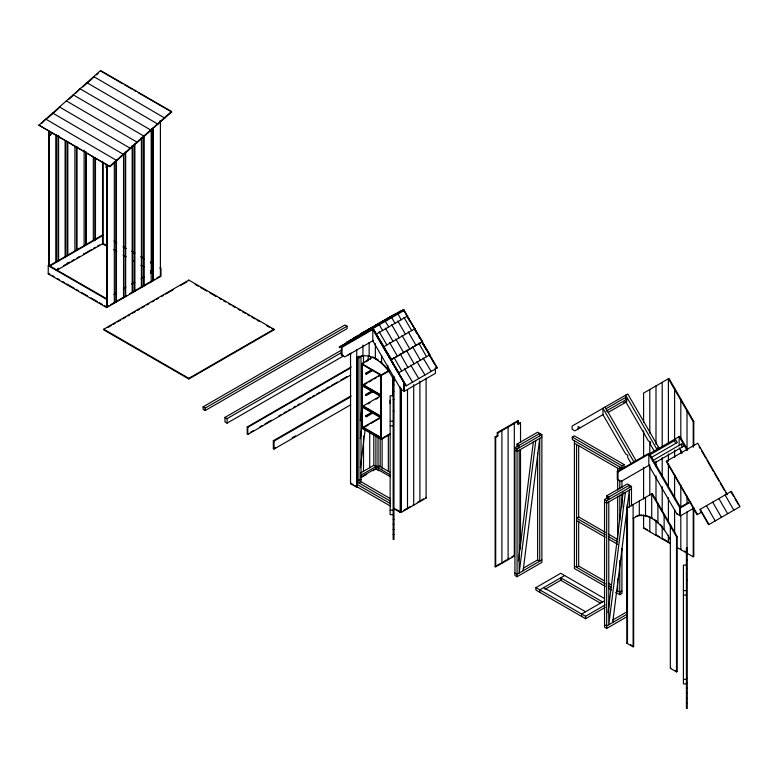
<?xml version="1.0" encoding="UTF-8"?>
<svg xmlns="http://www.w3.org/2000/svg" width="779" height="779" viewBox="0 0 779 779"><rect width="100%" height="100%" fill="white"/><g stroke="black" fill="none" stroke-linecap="round" stroke-linejoin="round"><path stroke-width="1.17" d="M390.152 403.678L390.152 400.289M360.326 420.65L361.836 408.615M367.873 360.473L368.477 355.652M360.336 438.733L361.846 426.688M370.307 359.285L370.609 356.879M360.356 467.741L365.195 429.229M518.415 560.977L533.362 441.81M535.796 440.632L519.184 573.032L519.184 450.223M523.128 570.754L539.74 438.353L539.74 561.162L537.617 559.935L523.196 568.261M608.019 612.713L623.122 492.347M625.401 492.367L608.788 624.768L608.788 501.958M612.732 622.489L629.354 490.088L629.354 507.11M38.95 125.185L100.588 70.529L171.487 111.465L171.643 112.01L110.005 166.667L38.95 125.185L110.005 166.667M41.667 123.452L45.795 119.109L116.85 160.591M47.655 118.135L58.785 108.271M69.058 99.157L72.486 96.129M75.914 93.09L80.042 88.748L151.097 130.229M82.759 87.014L93.032 77.91M96.46 74.872L98.164 73.353M49.379 135.059L49.944 135.39L52.651 132.985M109.849 166.122L171.487 111.465M369.227 329.936L368.847 329.235L378.964 324.015L382.596 330.51M384.816 320.675L388.799 326.927M368.847 329.235L372.401 327.832L403.795 309.691L407.427 316.186M395.002 323.353L391.37 316.858L387.455 318.484L387.845 319.215M401.204 319.77L397.572 313.275L397.592 314.054M372.927 328.514L339.683 347.726L339.284 347.035L350.657 340.462M407.797 315.914L376.384 334.094L372.469 327.813L383.774 346.752L372.469 327.803L403.795 309.691M386.871 344.961L379.149 331.718M393.074 341.377L385.352 328.134M399.276 337.794L391.555 324.561M405.479 334.22L397.757 320.977M411.692 330.637L403.96 317.394M406.307 314.385L414.788 328.845L406.872 315.729M391.594 359.499L375.868 333.87L391.194 359.742L422.608 341.591L406.881 315.962M397.407 356.159L389.617 342.585M403.61 352.575L395.82 339.001M409.812 349.002L402.022 335.428M416.015 345.418L408.225 331.844M391.194 359.742L422.608 341.591M398.614 372.829L383.385 346.898L398.614 372.829L430.037 354.679L418.781 336.177M401.721 371.038L393.989 357.434M407.923 367.454L400.192 353.851M414.126 363.871L406.395 350.277M420.329 360.297L412.597 346.694M426.532 356.714L418.8 343.111M159.841 120.979L160.98 120.979M48.24 265.688L48.804 265.357L107.229 299.087L106.665 299.418L48.24 265.688L48.24 273.877L106.665 307.608L160.98 276.253L160.98 268.064L159.841 268.064M49.944 266.019L103.12 235.316L102.555 234.985L49.379 265.688L49.379 131.427M48.24 273.877L48.804 273.546M57.179 269.368L58.591 268.551L58.026 268.229M63.654 265.629L65.679 264.461M66.39 264.052L69.837 262.065M71.863 260.897L73.888 259.719M77.024 257.907L79.049 256.739M86.245 252.591L84.122 253.818L83.548 253.487M87.258 252.007L91.309 249.66M93.334 248.491L95.466 247.264M97.492 246.096L99.517 244.927M56.195 270.586L103.12 243.496L106.275 245.317M114.435 293.625L116.529 292.417M123.822 288.201L125.906 286.993M132.167 283.39L134.251 282.183M141.554 277.967L143.638 276.769M150.931 272.553L153.015 271.345M113.968 294.55L116.052 293.342M123.345 289.136L125.429 287.928M131.69 284.316L134.816 282.514M141.077 278.901L144.203 277.09M150.454 273.478L153.59 271.676M108.748 305.748L106.665 306.955L104.561 305.738M110.715 304.608L126.48 295.514M129.606 293.702L135.858 290.1M136.344 289.817L138.37 288.649M138.993 288.288L146.569 283.907M147.328 283.468L154.632 279.262M156.715 278.054L159.841 276.253L160.406 276.574L160.406 121.31M103.753 329.215L188.839 280.099L273.916 329.215L273.916 329.877L188.839 378.993L103.753 329.877L103.753 329.215L188.839 378.341L273.916 329.215M107.95 327.453L111.105 325.632M113.208 324.415L115.302 323.207M117.405 321.99L120.56 320.169M122.663 318.962L125.808 317.141M127.912 315.923L130.015 314.716M132.109 313.499L135.264 311.678M137.367 310.47L139.47 309.253M141.564 308.046L144.719 306.225M146.822 305.008L148.916 303.8M152.071 301.979L154.174 300.762M156.267 299.555L158.371 298.338M161.526 296.517L163.629 295.309M165.723 294.092L173.074 289.846M180.436 285.601L186.736 281.969M203.105 406.842L344.912 324.97L347.044 326.197L347.044 328.65L205.237 410.523L203.105 409.296L203.105 406.842L205.237 408.069L347.044 326.197M404.048 382.693L372.81 328.592L361.855 334.103L361.466 333.402L392.489 315.485L399.637 312.301M354.036 337.813L369.762 330.345L354.426 338.514L354.036 337.813L389.247 317.91M360.132 335.447L365.341 332.896L347.006 343.033L346.606 342.332L365.244 331.854M363.15 332.779L381.798 322.389M354.796 338.076L351.699 339.868L355.808 337.735M361.855 334.103L370.122 329.322M370.726 329.254L360.239 334.23L360.628 334.931L365.799 331.942M352.176 340.043L356.315 337.658M374.767 327.19L361.466 333.402M373.199 328.31L404.243 310.402M373.521 329.108L341.981 347.327L341.981 355.263L342.692 354.854M343.695 355.828L227.098 423.143L224.965 421.916L224.965 417.408L341.562 350.092M224.965 417.408L227.098 418.644L341.591 352.536M347.833 355.068L351.095 353.189M373.521 340.345L344.824 356.909L341.27 354.854L341.582 346.626M358.895 357.688L361.028 356.461L361.028 481.724L358.895 482.951L358.895 356.052M363.511 355.536L362.936 355.867L362.936 345.048M383.774 346.752L415.178 328.592M350.716 375.05L247.78 434.487L247.206 434.156L247.206 426.989L351.202 366.958M247.206 426.989L247.78 427.32L350.716 367.892M390.522 434.078L381.301 439.395L361.738 428.099L361.738 363.579L372.995 357.074M363.783 363.053L361.738 364.241L381.301 375.536L389.5 370.804M365.828 361.875L367.883 360.687M378.594 360.288L375.916 358.506L375.351 358.837C369.821 355.526 361.923 353.948 356.733 358.729L362.449 355.652M250.361 432.335L253.516 430.514M259.816 426.882L261.919 425.665M265.064 423.844L271.365 420.212M278.716 415.967L280.82 414.749M283.975 412.928L286.078 411.721M288.172 410.504L290.275 409.296M293.43 407.475L295.523 406.258M297.627 405.051L299.73 403.834M307.082 399.588L310.237 397.767M312.33 396.56L314.434 395.343M316.537 394.135L319.692 392.314M321.785 391.097L323.889 389.889M325.992 388.672L329.137 386.851M331.241 385.644L337.541 382.002M340.696 380.181L346.996 376.549M382.119 363.111L381.554 363.442L381.554 355.38M372.605 370.57L366.412 374.144L365.848 373.813L365.848 373.16L372.031 369.587M365.848 373.813L372.605 369.918M362.868 384.544L362.303 384.865L380.736 395.508L381.301 395.187L362.868 384.544L362.868 385.527M388.322 369.869L387.757 370.191L387.757 365.38M364.903 384.349L366.938 383.171M368.944 382.022L372.031 380.23M374.066 379.061L376.16 377.854M378.136 376.715L380.171 375.536L380.171 374.884L362.868 384.865L381.301 395.508M361.738 363.579L381.301 374.884L389.5 370.152M350.735 404.778L274.052 449.045L273.341 448.636L273.341 440.7L351.076 395.82M273.341 440.7L274.052 441.109L350.735 396.832M373.628 391.262L366.412 395.43L365.848 395.099L365.848 394.447L372.031 390.873M365.848 395.099L372.605 391.204M273.341 448.636L275.445 447.428M292.252 437.72L295.407 435.899M362.868 406.161L380.171 396.17L380.171 396.823M404.359 382.518L403.649 382.927L403.649 390.873M367.912 403.902L369.996 402.694M376.101 399.169L378.136 398.001M381.301 396.17L380.736 396.492L362.303 385.848M404.359 391.282L404.359 383.336L372.81 329.527L372.81 340.754L400.796 389.227L404.359 391.282L435.373 373.365L435.373 367.698M373.628 412.549L366.412 416.716L365.848 416.395L365.848 415.733L372.031 412.159M365.848 416.395L373.063 412.227M362.868 427.116L362.303 427.447L380.736 438.09L381.301 437.759L362.868 427.116L362.868 428.099L364.913 429.278M380.171 417.456L362.868 427.447L380.279 437.496M368.973 424.574L362.303 428.431L362.303 364.562M371.008 423.396L373.044 422.218M373.569 421.926L377.114 419.871M377.659 419.56L379.714 418.372M383.804 437.292L380.736 439.074L380.736 375.205M384.359 436.98L389.442 434.039M360.404 473.077L373.842 465.316L373.784 433.737M360.463 475.502L377.007 465.949M360.492 477.284L375.916 468.383L390.357 476.719M351.095 353.841L350.531 353.51L350.531 483.691L351.095 483.36M361.495 477.361L366.666 474.372M372.829 470.818L375.975 468.997M361.028 479.27L358.895 480.497L356.948 479.367M350.531 483.691L356.733 487.274L357.298 486.943L357.298 356.85M513.75 423.143L514.315 423.464L514.315 556.099L495.697 566.849L495.132 566.518L495.132 437L497.265 435.773L497.265 432.657L517.821 420.787L518.386 421.118L518.386 424.224L517.821 423.903L517.821 420.787M497.265 432.657L497.83 432.988L518.386 421.118M517.821 423.903L519.953 422.666L520.518 422.997L520.518 442.365M495.132 437L495.697 437.321L497.83 436.094L497.83 432.988M518.386 424.224L520.518 422.997M539.74 435.899L539.74 433.445L519.184 445.315L519.184 447.769L517.052 446.542L517.052 444.088L537.617 432.218L541.872 434.672L541.872 562.389L517.052 576.723L514.929 575.496L514.929 447.769L518.025 445.978M393.96 508.765L400.163 512.348L400.727 512.017L400.727 388.546M403.834 510.226L410.036 506.642M417.271 502.465L419.345 501.267L419.91 501.598L419.91 381.135M421.41 500.079L423.474 498.881M426.113 497.362L425.548 497.693L426.113 498.015L426.113 378.097M395.557 509.028L401.302 512.348L426.113 498.015M514.929 447.769L517.052 448.996L541.872 434.672M541.872 437.126L517.052 451.45L514.929 450.223M606.081 408.741L624.592 398.05L626.715 399.286L626.715 401.74L608.214 412.422M606.159 411.156L626.715 399.286M603.024 414.603L574.892 430.855L572.127 429.258L572.127 426.074L627.777 393.95L658.615 447.35L658.615 449.473M623.658 402.694L625.722 401.506M572.292 437.107L621.924 465.764L621.924 468.218L572.292 439.56L572.292 437.107L574.415 435.88L624.047 464.537L624.047 466.991L619.792 469.445L574.415 443.251M675.179 389.179L674.614 389.5L674.614 439.268M681.382 399.919L680.817 400.25L680.817 439.122M687.584 410.669L687.02 410.991L687.02 449.902M693.222 447.302L693.222 421.741L693.787 421.41L668.976 378.428L643.59 393.083L643.59 422.296M621.924 465.764L624.047 464.537M658.615 447.35L656.483 448.587L625.654 395.177L625.654 399.423M679.668 515.503L679.668 507.567L648.839 454.157L648.839 465.394L620.853 481.549L617.289 479.494L617.289 471.558L648.313 453.641L649.024 454.05M617.289 471.558L618 471.967L679.853 436.25L687.721 449.863M649.267 455.199L675.812 439.872L677.311 442.482L650.777 457.799M618.711 479.494L618 479.903L618 471.967M652.266 460.847L682.355 443.475L683.855 446.085L654.253 463.174M629.354 487.635L629.354 485.181L608.788 497.051L608.788 499.505L606.666 498.278L606.666 495.824L627.222 483.954L631.477 486.408L631.477 505.883M627.338 616.51L606.666 628.458L604.533 627.222L604.533 499.505L607.639 497.713M604.533 499.505L606.666 500.731L631.477 486.408M495.132 566.518L500.303 563.538M503.409 561.747L506.506 559.955M509.612 558.163L507.538 559.361L508.112 559.682L508.112 427.048L507.538 426.726M511.676 556.966L513.75 555.778L514.315 556.099M631.477 488.861L606.666 503.185L604.533 501.958M541.872 559.935L517.052 574.259L514.929 573.032M658.479 504.247L657.914 504.578L657.914 523.001L658.479 522.67M646.073 515.513L645.509 515.834L645.509 497.411M605.195 607.377L585.555 618.721L535.923 590.063L535.923 587.609L560.734 573.286L604.377 598.476M664.691 514.997L664.117 515.318L664.117 529.749L664.691 529.428M643.59 514.792L643.59 528.172L644.155 527.85M690.009 501.598L679.668 507.567L680.379 507.976L690.72 502.007M564.639 575.535L539.818 589.859L539.818 592.322M544.988 589.333L561.532 579.78M648.839 465.394L676.824 513.867L677.535 513.458M676.824 513.867L680.379 515.912L693.826 508.151M670.894 525.737L670.329 526.068L670.329 668.324L676.532 671.907L677.097 671.576L677.097 536.488L652.276 493.506L626.9 508.161L626.9 643.25L633.103 646.833L633.668 646.502L633.668 517.967L633.103 518.288L638.819 515.211M701.655 512.144L697.117 514.763L666.279 461.363L697.702 443.222L727.333 494.529M676.532 671.907L676.532 536.809L677.097 536.488M681.382 549.341L680.817 549.662L680.817 515.649M604.514 600.813L581.65 614.018L581.65 616.471M621.924 591.027L619.792 592.254L616.705 590.472M615.673 592.332L619.792 594.708L621.924 593.481L621.924 548.465M535.923 587.609L585.555 616.267L605.195 604.923M676.678 547.277L693.222 556.829L693.787 556.498L693.787 507.82M612.81 619.996L627.28 611.632M627.338 614.056L606.666 625.995L604.533 624.768M626.9 643.25L627.465 642.918L627.465 507.83M670.329 668.324L670.894 667.992M375.429 326.352L375.05 325.651L399.88 311.337L403.503 309.915L405.82 313.606M386.209 320.607L388.283 319.419M360.628 334.931L365.74 332.205M357.902 336.285L360.989 334.688M359.927 335.603L361.982 334.542M349.605 341.319L345.487 343.451L345.895 344.143M351.67 340.248L356.811 337.589M339.284 347.035L354.727 339.031M370.931 329.303L364.952 332.312L364.572 331.611L370.697 328.874M374.533 326.216L378.701 324.181M368.321 329.799L373.531 327.248M355.915 336.966L365.293 332.37M349.713 340.54L355.964 337.482M346.606 342.332L362.245 334.688M378.847 323.489L384.096 320.997M378.935 324.083L372.644 327.063L373.034 327.764M366.442 330.647L370.638 328.66M389.383 317.277L396.53 314.093M391.019 317.092L391.389 317.637M390.328 317.676L383.18 320.86L383.57 321.561M387.835 319.195L390.493 318.007M383.102 321.708L376.978 324.444L377.367 325.145M378.613 324.249L375.05 325.651M370.775 328.027L377.922 324.833M393.668 314.901L397.232 313.528M381.252 322.068L384.826 320.695M635.489 516.574C651.02 511.228 664.117 527.451 670.329 539.779M639.871 515.094L641.896 514.88M393.161 379.13L393.96 379.13M393.161 380.512L393.96 380.512M393.161 381.028L393.96 381.028M393.161 385.06L393.96 385.06M393.161 391.155L393.96 391.155M393.161 395.781L390.152 395.781L390.152 514.666L393.161 514.666M393.161 399.393L393.96 399.393M393.161 410.903L393.96 410.903M390.152 421.254L393.161 421.254M390.152 425.762L393.161 425.762M390.152 510.167L393.161 510.167M393.161 519.184L393.96 519.184M393.161 524.248L393.96 524.248M393.161 529.311L393.96 529.311M393.161 534.375L393.96 534.375M686.426 548.163L687.234 548.163M686.426 549.546L687.234 549.546M686.426 550.062L687.234 550.062M686.426 554.093L687.234 554.093M686.426 560.189L687.234 560.189M686.426 565.106L683.417 565.106L683.417 683.904L686.426 683.904M686.426 568.417L687.234 568.417M686.426 579.936L687.234 579.936M683.417 590.57L686.426 590.57M683.417 595.078L686.426 595.078M686.426 678.081L687.234 678.081M683.417 679.405L686.426 679.405M686.426 683.144L687.234 683.144M686.426 688.208L687.234 688.208M686.426 693.281L687.234 693.281M686.426 698.344L687.234 698.344M686.426 703.408L687.234 703.408M368.857 355.691L369.713 355.954L369.139 356.276L369.139 342.458M645.216 515.25L652.276 518.064L651.711 518.395L651.711 493.828L676.532 536.809M373.238 357.201L375.916 358.506M101.776 71.678L122.634 83.713M124.718 84.921L132.021 89.137M134.105 90.335L136.189 91.542M138.273 92.75L171.643 112.01M144.242 136.306L73.197 94.814L73.343 95.369M655.567 451.236L653.727 450.174L650.465 444.527L650.465 442.073L648.342 440.846L625.654 401.545M123.695 154.524L52.651 113.033L52.797 113.588M580.277 427.749L578.145 426.512L578.145 428.976M106.665 168.137L106.1 167.806L106.1 164.174M501.335 430.3L501.91 430.631L501.91 563.266L501.335 562.935M517.052 444.088L519.184 445.315M606.666 495.824L608.788 497.051M497.265 435.773L497.83 436.094M645.187 528.444L647.261 529.642M659.667 536.799L656.561 535.007L655.996 535.339L655.996 520.761M684.478 551.133L686.552 552.321M643.59 528.172L670.476 543.693M365.848 373.16L366.412 374.144M195.139 284.393L198.285 286.205M200.388 287.422L206.688 291.064M209.843 292.885L216.143 296.517M219.298 298.338L221.402 299.555M223.495 300.762L225.598 301.979M228.753 303.8L230.857 305.008M232.95 306.225L235.054 307.432M238.208 309.253L240.302 310.47M242.405 311.678L245.56 313.499M247.654 314.716L249.757 315.923M251.86 317.141L255.015 318.962M257.109 320.169L259.212 321.386M266.564 325.632L269.719 327.453M271.822 328.66L273.916 329.877M114.026 240.954L116.12 242.162M123.423 246.378L125.507 247.586M131.768 251.198L134.894 253M141.155 256.622L143.239 257.82M150.542 262.036L152.626 263.244M114.61 241.948L116.714 243.165M123.024 246.807L126.179 248.628M132.488 252.269L134.592 253.487M140.911 257.128L144.066 258.949M150.376 262.591L152.48 263.808M364.913 386.705L366.967 387.893M369.012 389.072L375.157 392.616M605.4 532.369L578.67 516.935L576.548 518.162L605.332 534.784M608.487 534.151L617.737 539.487M365.848 394.447L366.412 395.43M113.627 249.562L116.772 251.383M123.082 255.025L126.227 256.846M132.527 260.478L134.631 261.695M140.931 265.337L144.086 267.148M150.386 270.79L152.489 272.007M107.619 246.748L102.555 243.827L102.555 161.35M608.418 536.565L617.669 541.902M576.548 520.615L605.332 537.237M608.418 539.019L617.669 544.355M150.629 281.57L151.194 281.901L151.194 129.47M363.89 406.745L380.279 416.21M365.945 408.586L367.99 409.764M378.234 415.684L381.301 417.456L380.736 417.778L362.303 407.135M365.848 415.733L366.412 416.716M372.089 433.416L378.234 436.97M67.247 262.903L67.812 263.234M122.975 297.539L123.54 297.86L123.54 153.989M578.602 566.021L604.387 580.9M608.516 583.286L611.612 585.068M574.415 566.06L605.361 583.919M608.448 585.701L611.544 587.493M605.361 586.373L574.415 568.514L574.415 440.787M608.448 588.164L611.544 589.946M113.753 302.856L114.318 303.187L114.318 162.207M49.379 273.877L49.944 274.198M52.047 275.415L54.141 276.633M57.295 278.444L59.399 279.661M62.544 281.482L64.647 282.689M66.751 283.907L74.102 288.152M76.206 289.36L78.299 290.577M81.454 292.398L87.754 296.039M90.909 297.851L97.209 301.492M99.313 302.71L102.468 304.521M379.071 465.949L390.415 472.493M373.784 465.355L390.357 474.917M379.013 470.818L375.916 469.036L375.916 436.182M602.566 601.943L560.734 577.784L560.734 580.238L600.473 603.189M413.143 504.85L413.707 505.181L413.707 384.719M360.511 481.432L390.415 498.696M406.93 508.434L407.505 508.765L407.505 389.51M543.723 587.609L585.555 611.758M357.006 481.86L390.357 501.111M357.094 484.363L390.552 503.682M350.531 483.038L353.169 484.557M355 485.609L390.552 506.146M630.562 644.71L633.668 646.502M675.033 670.378L677.097 671.576M654.068 519.252L657.603 521.93M380.366 361.631L386.296 367.308M660.173 524.267L662.666 526.867M385.186 320.432L385.624 321.143M417.525 334.123L415.032 330.014L416.843 333.139M405.051 312.7L403.834 310.685L404.233 311.386M426.863 350.277L421.916 342.01L426.132 349.304M428.099 352.342L437.36 367.834L405.937 385.975L390.902 359.917L406.336 385.741M423.124 357.989L431.157 371.417M416.921 361.573L424.954 375.001M410.718 365.156L418.742 378.584M404.515 368.73L412.539 382.158M408.722 319.059L410.562 322.165M414.856 329.41L422.218 341.835M418.664 336.246L419.891 338.32M421.712 341.436L428.421 352.848M693.222 421.741L668.401 378.76L668.401 443.047M730.877 491.617L733.799 496.681M734.967 498.706L738.482 504.792M699.114 446.591L700.331 448.685M701.538 450.778L705.764 458.11M706.981 460.204L713.622 471.723M714.84 473.817L719.066 481.149M720.273 483.243L724.509 490.575M725.716 492.669L726.924 494.762M725.074 494.967L733.847 510.167M718.871 498.55L727.644 513.75M687.01 450.272L679.152 436.659L679.152 445.646M680.846 444.342L682.355 446.951M712.668 502.134L721.442 517.334M679.152 447.896L682.19 453.164M674.302 440.739L675.812 443.348M706.456 505.717L715.229 520.908M700.253 509.3L709.026 524.491M666.688 461.129L697.517 514.529M649.55 453.748L680.379 507.158M605.088 407.047L635.927 460.457L633.794 461.684L602.965 408.274L602.965 414.642L625.654 453.943L627.777 455.17L627.777 457.624L631.039 463.271M406.044 314.521L409.676 320.802M416.327 332.321L417.534 334.415M421.77 341.747L425.392 348.028M427.204 351.173L434.458 363.744M429.735 355.555L436.961 368.068M362.118 333.383L362.517 334.074M392.489 315.485L392.879 316.186M393.96 380.22C389.743 371.661 383.599 363.803 375.351 358.837L375.351 343.627M403.503 309.915L403.795 310.47M399.88 311.337L400.26 312.048M384.875 320.646L385.186 321.221M164.788 118.087L93.743 76.595L93.889 77.15M157.942 124.153L86.888 82.671L87.034 83.217M137.396 142.372L66.342 100.89L66.488 101.436M130.551 148.448L59.496 106.966L59.642 107.512M100.588 70.529L100.734 71.074M693.787 421.41L693.787 445.754M693.222 508.151L693.222 556.829M687.234 548.026L687.234 708.471L686.426 708.471L686.426 548.026M687.02 496.106L687.02 503.4M687.02 511.91L687.02 553.246M680.817 450.058L680.817 453.699M680.817 485.288L680.817 507.148M680.379 507.976L680.379 515.912M674.614 450.194L674.614 457.477M674.614 474.469L674.614 498.745M674.614 509.67L674.614 532.729M668.401 453.962L668.401 461.236M668.401 463.661L668.401 486.709M668.401 497.625L668.401 521.881M668.401 535.222L668.401 542.505L668.976 542.174L662.773 538.591L662.199 538.922L662.199 526.779M662.199 382.343L662.199 446.669M662.199 457.594L662.199 475.803M662.199 486.729L662.199 511.005M655.996 385.917L655.996 444.234M655.996 461.236L655.996 466.095M655.996 475.813L655.996 500.108M649.793 389.5L649.793 433.27M649.793 441.781L649.793 453.943M649.793 464.888L649.793 495.278M649.793 517.168L649.793 531.755M643.59 430.816L643.59 456.367M643.59 467.322L643.59 498.969M639.306 500.994L639.306 515.425M633.103 504.578L633.103 646.833M627.222 504.665L627.222 508.317M627.222 510.751L627.222 611.671M621.924 480.38L621.924 487.673M621.924 493.75L621.924 507.129M619.792 466.991L619.792 469.445M619.792 480.39L619.792 488.9M619.792 494.977L619.792 520.518M619.792 560.637L619.792 594.708M617.669 468.218L617.669 471.87M617.669 479.163L617.669 490.108M617.669 496.184L617.669 538.747M617.669 578.865L617.669 591.027M606.666 500.731L606.666 628.458M585.555 616.267L585.555 618.721M578.67 445.676L578.67 517.422M578.67 521.063L578.67 566.06L576.548 567.287L576.548 444.478M537.617 452.93L537.617 559.935M520.518 449.629L520.518 548.893M517.052 448.996L517.052 576.723M495.697 437.321L495.697 566.849M401.302 388.877L401.302 512.348M400.163 386.988L400.163 512.348M393.96 376.238L393.96 539.438L393.161 539.438L393.161 378.993M392.928 377.338L392.928 395.576M388.322 434.896L388.322 471.344M382.119 438.577L382.119 468.968M381.301 374.884L381.301 439.395M380.171 438.616L380.171 466.582L378.039 467.809L378.039 436.191M369.713 432.462L369.713 467.751M363.511 355.73L363.511 363.033M363.511 436.045L363.511 471.334M356.733 349.586L356.733 487.274M274.052 441.109L274.052 449.045M247.78 427.32L247.78 434.487M227.098 418.644L227.098 423.143M205.237 408.069L205.237 410.523M188.839 280.099L188.839 280.752M188.839 378.341L188.839 378.993M153.317 127.62L153.317 280.674L152.752 280.343L152.752 128.506M152.187 129.918L152.187 271.832M151.613 129.032L151.613 272.153M144.105 135.77L144.105 285.99L143.531 285.669L143.531 136.656M141.973 137.688L141.973 287.217L141.408 286.896L141.408 137.357M134.884 143.92L134.884 291.317L134.319 290.986L134.319 144.806M132.761 145.839L132.761 292.544L132.187 292.213L132.187 145.507M125.662 152.139L125.662 296.633L125.098 296.312L125.098 153.025M116.451 160.289L116.451 301.96L115.886 301.629L115.886 161.175M107.229 164.827L107.229 307.277M106.665 164.496L106.665 298.766M106.665 299.418L106.665 307.608M103.12 162.236L103.12 243.496M95.466 158.186L95.466 239.075M94.892 158.264L94.892 240.867M93.334 156.676L93.334 240.312M86.245 152.139L86.245 244.402M85.68 151.71L85.68 244.995M84.122 150.172L84.122 245.628M77.024 146.851L77.024 249.718M76.459 146.433L76.459 250.332M74.901 146.452L74.901 250.955M67.812 141.632L67.812 255.045M67.247 141.476L67.247 255.619M65.679 141.194L65.679 256.272M65.115 140.814L65.115 256.875M58.591 135.38L58.591 260.361M58.026 136.247L58.026 260.965M56.468 134.806L56.468 261.598M55.893 134.553L55.893 262.163M49.944 131.758L49.944 135.39M48.804 131.086L48.804 266.301M362.868 405.83L362.303 406.161L380.736 416.804L381.301 416.473L362.868 405.83M731.277 491.383L699.854 509.524L708.627 524.725L740.05 506.584L731.277 491.383"/></g></svg>
